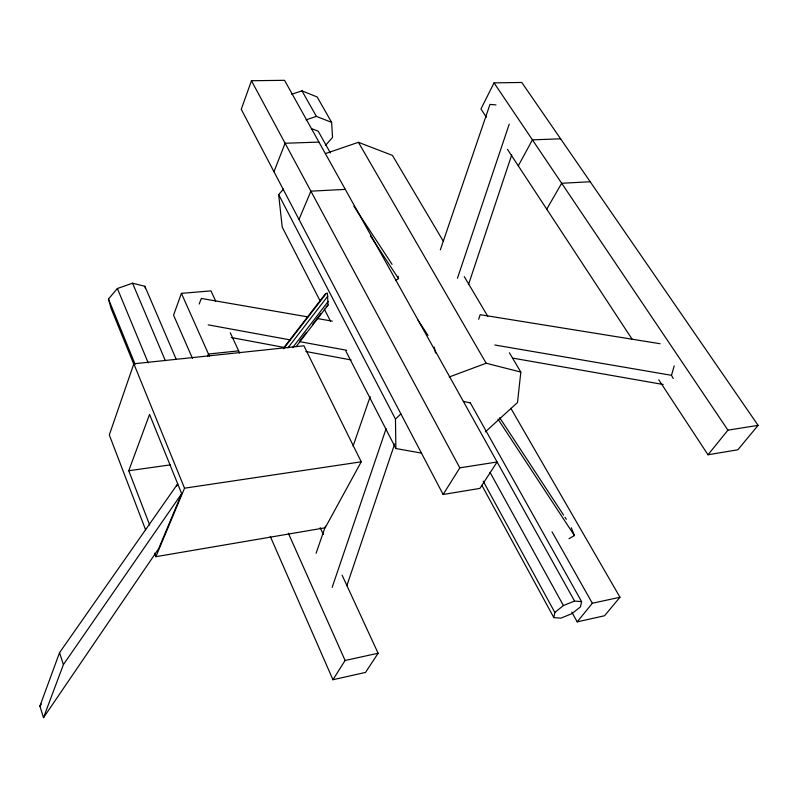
<?xml version="1.0" encoding="UTF-8"?>
<svg xmlns="http://www.w3.org/2000/svg" width="798" height="798" viewBox="0 0 798 798"><rect width="100%" height="100%" fill="white"/><g stroke="black" fill="none" stroke-linecap="round" stroke-linejoin="round"><path stroke-width="1.2" d="M296.218 346.531L328.068 305.016L327.419 293.145M509.393 352.776L520.825 372.077L517.503 402.521L485.324 431.908M470.281 402.81L581.592 601.622L580.445 606.869L571.907 613.672L560.944 618.121L553.862 617.642L554.829 612.455L483.179 481.144M673.243 378.511L671.487 375.309L674.21 365.833M478.67 319.27L480.167 314.691L660.066 343.719M468.516 284.547L511.698 154.942M457.444 278.273L509.224 124.149M346.851 585.702L394.651 443.977M332.158 587.378L386.112 428.686M440.336 249.844L489.982 104.408L495.967 104.907M154.543 553.214L155.879 556.685L325.175 527.797L361.235 461.813L303.908 345.803L133.835 363.798L109.306 434.96L145.675 530.022M316.098 553.253L325.444 526.181M353.085 446.132L370.162 396.686M581.592 601.622L574.55 601.054L284.547 80.309L251.45 80.738L241.255 109.316L443.139 494.491L479.917 488.396L497.114 461.992L459.808 467.847L443.139 494.491M215.679 301.065L210.981 290.881L181.415 293.355L173.565 315.14L192.488 358.442M149.685 525.044L128.757 470.73L149.555 414.421L181.675 493.663L158.732 548.545L43.501 717.691L39.9 706.11L59.531 652.704L177.695 483.837L176.747 486.142M43.501 717.691L63.411 664.604L181.675 493.663M199.171 304.038L201.335 298.452L307.819 316.896M273.963 171.71L285.095 143.261L318.941 142.084M207.57 356.297L208.468 354.033L238.642 350.861M155.879 556.685L184.538 488.196L133.835 363.798M299.001 219.49L310.891 191.171L345.295 189.385M658.799 379.848L707.996 454.78L737.841 449.773L758.1 425.364L521.782 82.463L494.052 82.872L480.955 108.967L486.381 117.236M518.291 165.844L532.426 139.85L560.615 138.812M546.74 209.156L561.672 183.281L590.201 181.744M270.263 536.356L332.946 679.736L345.095 660.475L378.112 653.253L342.113 575.188M378.112 653.253L365.534 672.415L332.946 679.736M39.9 706.11L41.316 704.055M299.639 341.215L306.442 332.347M312.497 324.467L320.816 313.624M326.113 306.731L328.068 305.016M292.696 347.579L328.158 301.435M283.45 348.098L325.315 293.913M283.559 348.756L326.532 293.145M287.948 347.838L327.828 296.098M707.996 454.78L727.936 430.152L758.1 425.364M571.767 612.046L577.193 621.861L592.335 603.268L619.976 597.253L510.87 408.347M619.976 597.253L604.555 615.747L577.193 621.861M134.064 364.816L111.082 308.417L108.478 299.011L117.366 288.507L132.548 283.22L144.877 286.292L176.288 359.489M320.307 301.295L282.223 227.121L278.652 194.582L283.519 189.066M325.394 145.505L332.557 137.426L331.619 122.353L317.155 96.977L301.973 90.832L291.749 94.244M421.603 453.134L395.888 448.526L395.459 419.09L400.835 413.933M554.829 612.455L563.418 605.552L574.55 601.054M395.449 280.577L398.531 278.622L398.132 276.238M569.024 538.7L574.4 535.548L571.288 527.737M449.234 376.985L486.162 363.23L520.825 372.077M325.574 153.525L358.412 142.313L392.446 155.401L443.289 241.215M306.023 119.88L316.377 116.388L331.619 122.353M184.538 488.196L361.235 461.813M128.757 470.73L170.483 464.855M494.83 344.985L671.487 375.309M317.604 318.592L332.297 321.135M512.506 358.073L663.208 384.486M208.198 324.856L290.302 339.928M300.108 341.724L346.681 350.272M231.28 337.544L285.076 347.609M305.853 351.489L351.1 359.948M463.359 401.394L470.361 402.96M311.439 128.608L318.222 131.201L330.392 152.937M494.052 82.872L727.936 430.152M418.052 320.207L428.027 335.35M507.428 149.296L632.146 339.25M499.688 417.683L563.607 515.139M564.964 517.214L566.321 519.279M497.982 419.11L574.4 535.548M353.893 206.253L392.077 264.367M370.561 236.068L398.531 278.622M464.266 276.617L487.778 316.307M358.412 142.313L486.162 363.23M552.026 531.807L592.335 603.268M301.973 90.832L316.377 116.388M490.022 472.346L563.418 605.552M481.882 485.344L553.862 617.642M251.45 80.738L459.808 467.847M278.652 194.582L395.459 419.09M324.277 309.035L330.532 321.215M345.873 351.11L395.888 448.526M230.293 332.756L239.669 353.085M320.197 527.678L323.33 534.461M181.415 293.355L209.475 356.287M288.327 533.164L345.095 660.475M132.548 283.22L165.356 360.686M117.366 288.507L148.219 362.891M108.478 299.011L135.101 364.237M59.531 652.704L63.411 664.604M144.877 286.292L145.445 288.667M434.172 347.01L435.548 352.985"/></g></svg>
